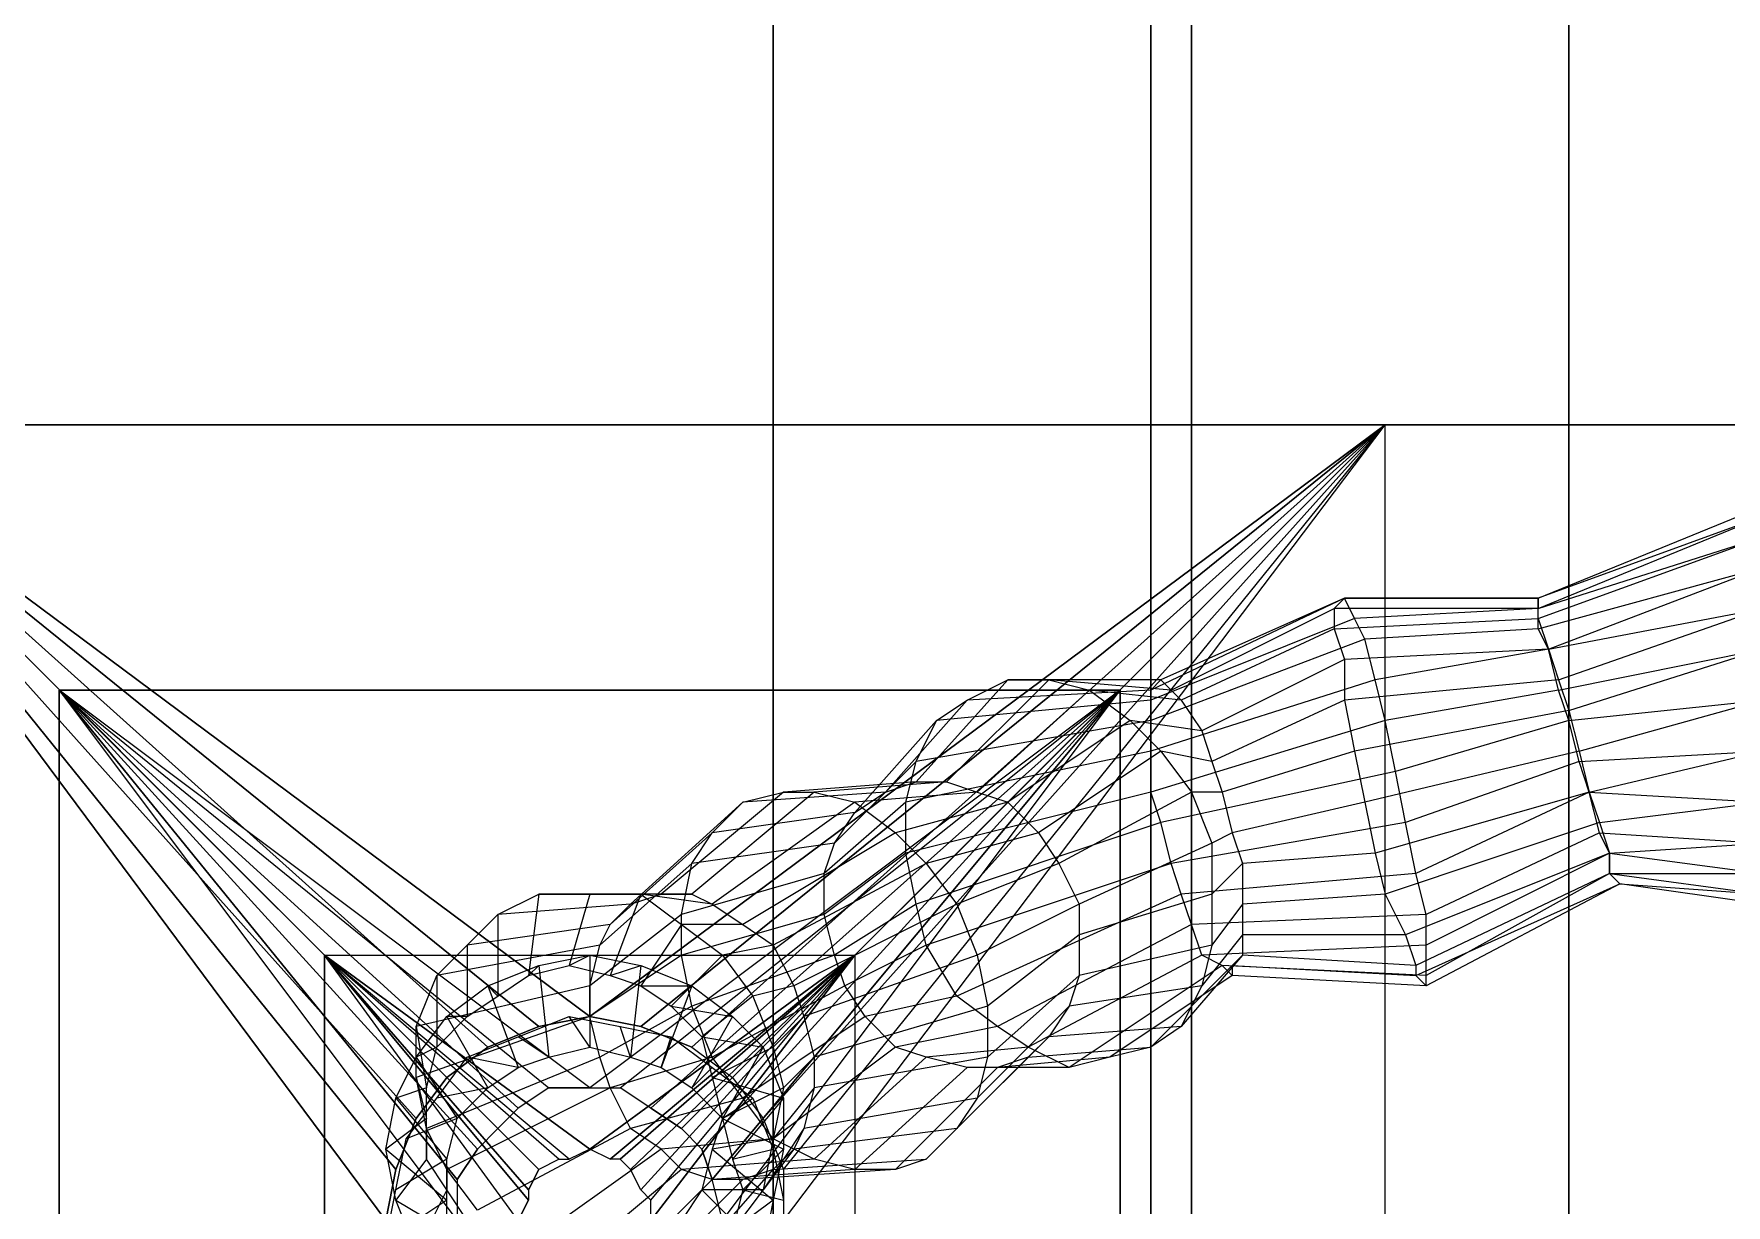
# Model space of a CAD drawing. Header units: metres. Extents: x 114 to 218, y 8 to 180.
# Drawn here: x 140.079 to 142.631, y 100.922 to 102.688 of the extents above; entities that cross this region are included whole.
import ezdxf

# ---------------------------------------------------------------- set-up
doc = ezdxf.new("R2010")
doc.units = ezdxf.units.M
doc.header["$MEASUREMENT"] = 0
for name, color, linetype in [('E-LIGHT', 7, 'Continuous'), ('E-LIGHT-CLRANCE', 7, 'Continuous'), ('M-SA2S-ADist', 7, 'Continuous'), ('M-SA2S-Flex', 7, 'Continuous'), ('S-3D-BEAM', 7, 'Continuous')]:
    doc.layers.add(name, color=color, linetype=linetype)

msp = doc.modelspace()

# ---------------------------------------------------------------- linework, layer by layer
at = {"layer": 'E-LIGHT', "color": 5, "true_color": 0x0000ff}
msp.add_lwpolyline([(144.5164, 102.0987), (139.7173, 102.0987), (144.5164, 102.0987)], dxfattribs=at)
at = {"layer": 'E-LIGHT-CLRANCE', "color": 150, "true_color": 0x007fff}
msp.add_lwpolyline([(144.5164, 102.0987), (139.7173, 102.0987), (144.5164, 102.0987)], dxfattribs=at)
at = {"layer": 'M-SA2S-ADist', "color": 3, "true_color": 0x00ff00}
for points in [[(142.1169, 102.0987), (139.7173, 102.0987), (139.7173, 99.6992), (142.1169, 99.6992), (142.1169, 102.0987), (139.7173, 102.0987), (139.7173, 99.6992), (142.1169, 99.6992), (142.1169, 102.0987)], [(142.1169, 99.6992), (141.2093, 100.899), (142.1169, 102.0987), (140.9171, 101.2066), (139.7173, 102.0987), (140.6095, 100.899), (139.7173, 99.6992), (140.9171, 100.6067), (142.1169, 99.6992)], [(140.6248, 100.9759), (140.6095, 100.899), (139.7173, 102.0987), (140.9171, 101.2066), (140.8402, 101.1912)], [(140.8402, 101.1912), (139.7173, 102.0987), (140.6248, 100.9759)], [(140.6556, 101.0528), (140.6248, 100.9759), (139.7173, 102.0987), (140.8402, 101.1912), (140.7633, 101.1605)], [(140.7633, 101.1605), (139.7173, 102.0987), (140.7017, 101.1143)], [(140.6556, 101.0528), (139.7173, 102.0987)], [(140.7017, 101.1143), (139.7173, 102.0987), (140.7633, 101.1605), (140.7017, 101.1143), (140.6556, 101.0528), (139.7173, 102.0987)], [(140.994, 101.1912), (140.9171, 101.2066), (142.1169, 102.0987)], [(141.2093, 100.9759), (142.1169, 102.0987), (140.994, 101.1912)], [(141.0709, 101.1605), (140.994, 101.1912), (142.1169, 102.0987)], [(141.0709, 101.1605), (142.1169, 102.0987)], [(141.0709, 101.1605), (141.1324, 101.1143), (142.1169, 102.0987), (141.0709, 101.1605)], [(141.1786, 101.0528), (142.1169, 102.0987), (141.1324, 101.1143)], [(141.1324, 101.1143), (141.1786, 101.0528), (142.1169, 102.0987)], [(141.1786, 101.0528), (141.2093, 100.9759), (142.1169, 102.0987)], [(141.2093, 100.9759), (141.2093, 100.899), (142.1169, 102.0987)], [(142.1169, 102.0987), (142.1169, 102.0987)], [(142.1169, 102.0987), (142.1169, 102.0987)], [(141.7169, 100.0991), (141.7169, 101.6988), (140.1172, 101.6988), (140.1172, 100.0991), (141.7169, 100.0991)], [(140.1172, 101.6988), (141.7169, 101.6988), (141.7169, 100.0991), (140.1172, 100.0991), (140.1172, 101.6988)], [(140.9171, 101.0989), (140.9632, 101.0989), (141.7169, 101.6988), (140.9171, 101.0989), (140.1172, 101.6988), (140.7171, 100.899), (140.1172, 100.0991), (140.9171, 100.699), (141.7169, 100.0991), (141.1171, 100.899), (141.7169, 101.6988), (140.9171, 101.0989), (140.1172, 101.6988), (140.7171, 100.899), (140.1172, 100.0991), (140.9171, 100.699), (141.7169, 100.0991), (141.1171, 100.899), (141.7169, 101.6988), (141.0094, 101.0682), (140.9632, 101.0989)], [(140.7171, 100.9605), (140.7479, 101.0066), (140.1172, 101.6988), (140.7171, 100.9605), (140.7171, 100.899), (140.7171, 100.8528)], [(140.7786, 101.0374), (140.8094, 101.0682), (140.1172, 101.6988), (140.7786, 101.0374), (140.7479, 101.0066)], [(140.1172, 101.6988), (140.8555, 101.0989), (140.8094, 101.0682)], [(140.7786, 101.0374), (140.7479, 101.0066), (140.1172, 101.6988), (140.8555, 101.0989), (140.8094, 101.0682), (140.1172, 101.6988), (140.7786, 101.0374), (140.8094, 101.0682)], [(140.7479, 101.0066), (140.7171, 100.9605), (140.1172, 101.6988)], [(140.1172, 101.6988), (140.1172, 101.6988)], [(140.1172, 101.6988), (140.1172, 101.6988)], [(141.0094, 101.0682), (140.9632, 101.0989), (141.7169, 101.6988)], [(141.0555, 101.0374), (141.0863, 101.0066), (141.7169, 101.6988), (141.0555, 101.0374), (141.0094, 101.0682)], [(141.0863, 101.0066), (141.0555, 101.0374), (141.7169, 101.6988), (141.0094, 101.0682), (141.0555, 101.0374)], [(141.7169, 101.6988), (141.1017, 100.9605), (141.0863, 101.0066)], [(141.1017, 100.8528), (141.1171, 100.899), (141.1017, 100.9605), (141.7169, 101.6988), (141.0863, 101.0066), (141.1017, 100.9605)], [(141.7169, 101.6988), (141.7169, 101.6988)], [(141.7169, 101.6988), (141.7169, 101.6988)], [(140.8402, 100.9759), (140.8248, 100.9451), (140.5172, 101.2989), (140.8248, 100.9297)], [(140.8709, 100.9913), (140.8402, 100.9759), (140.5172, 101.2989), (140.8709, 100.9913), (140.8863, 100.9913)], [(140.9632, 100.9913), (140.9478, 100.9913), (140.9171, 101.0066), (140.8863, 100.9913), (140.5172, 101.2989)], [(140.9632, 100.8221), (141.317, 100.499), (140.9478, 100.8067), (140.9632, 100.8221), (140.9786, 100.8374), (141.317, 100.499), (140.9171, 100.8067), (140.5172, 100.499), (140.8094, 100.899), (140.5172, 101.2989), (140.9171, 101.0066), (141.317, 101.2989), (141.0094, 100.899), (141.317, 100.499)], [(140.5172, 101.2989), (141.317, 101.2989), (141.317, 100.499), (140.5172, 100.499), (140.5172, 101.2989), (140.5172, 100.499), (140.8094, 100.899), (140.5172, 101.2989)], [(140.8248, 100.9451), (140.8248, 100.9297), (140.5172, 101.2989)], [(140.9478, 100.9913), (140.9171, 101.0066), (140.8863, 100.9913), (140.5172, 101.2989), (140.8709, 100.9913), (140.8863, 100.9913)], [(140.8709, 100.9913), (140.8402, 100.9759), (140.5172, 101.2989), (140.8248, 100.9451), (140.8402, 100.9759)], [(141.317, 101.2989), (140.9171, 101.0066), (140.5172, 101.2989), (141.317, 101.2989)], [(140.5172, 101.2989), (140.5172, 101.2989)], [(140.5172, 101.2989), (140.5172, 101.2989)], [(140.9786, 100.9759), (140.9632, 100.9913), (141.317, 101.2989), (140.9478, 100.9913)], [(140.9632, 100.9913), (140.9478, 100.9913), (141.317, 101.2989)], [(140.994, 100.9451), (140.9786, 100.9759), (141.317, 101.2989), (140.9632, 100.9913), (140.9786, 100.9759)], [(140.994, 100.9451), (140.9786, 100.9759), (141.317, 101.2989), (140.994, 100.9451), (141.0094, 100.9297)], [(140.994, 100.8528), (141.0094, 100.8836), (141.0094, 100.899), (141.0094, 100.9297), (141.317, 101.2989)], [(141.0094, 100.8836), (141.0094, 100.899), (141.0094, 100.9297), (141.317, 101.2989), (140.994, 100.9451), (141.0094, 100.9297)], [(141.317, 100.499), (141.0094, 100.899), (141.317, 101.2989), (141.317, 100.499)], [(141.317, 101.2989), (141.317, 101.2989)], [(141.317, 101.2989), (141.317, 101.2989)], [(140.9171, 100.6067), (140.9171, 100.6067), (140.8402, 100.6067), (140.7633, 100.6375), (140.7017, 100.6836), (140.6556, 100.7451), (140.6248, 100.8221), (140.6095, 100.899), (140.6248, 100.9759), (140.6556, 101.0528), (140.7017, 101.1143), (140.7633, 101.1605), (140.8402, 101.1912), (140.9171, 101.2066), (140.994, 101.1912), (141.0709, 101.1605), (141.1324, 101.1143), (141.1786, 101.0528), (141.2093, 100.9759), (141.2093, 100.899), (141.2093, 100.8221), (141.1786, 100.7451), (141.1324, 100.6836), (141.0709, 100.6375)], [(140.6095, 100.899), (140.6248, 100.9759), (140.6556, 101.0528), (140.7017, 101.1143), (140.7633, 101.1605), (140.8402, 101.1912), (140.9171, 101.2066), (140.994, 101.1912), (141.0709, 101.1605), (141.1324, 101.1143), (141.1786, 101.0528), (141.2093, 100.9759), (141.2093, 100.899)], [(140.9171, 101.2066), (140.9171, 101.2066)], [(140.9171, 101.2066), (140.9171, 101.2066)], [(140.9171, 101.2066), (140.9171, 101.2066)], [(140.8402, 101.1912), (140.8402, 101.1912)], [(140.8402, 101.1912), (140.8402, 101.1912)], [(140.8402, 101.1912), (140.8402, 101.1912)], [(140.994, 101.1912), (140.994, 101.1912)], [(140.994, 101.1912), (140.994, 101.1912)], [(140.994, 101.1912), (140.994, 101.1912)], [(140.7633, 101.1605), (140.7633, 101.1605)], [(140.7633, 101.1605), (140.7633, 101.1605)], [(140.7633, 101.1605), (140.7633, 101.1605)], [(141.0709, 101.1605), (141.0709, 101.1605)], [(141.0709, 101.1605), (141.0709, 101.1605)], [(141.0709, 101.1605), (141.0709, 101.1605)], [(140.7017, 101.1143), (140.7017, 101.1143)], [(140.7017, 101.1143), (140.7017, 101.1143)], [(140.7017, 101.1143), (140.7017, 101.1143)], [(140.9171, 101.0989), (140.8555, 101.0989), (140.9171, 101.0989)], [(140.8555, 101.0989), (140.8555, 101.0989)], [(140.9171, 101.0989), (140.9632, 101.0989)], [(140.9171, 101.0989), (140.9171, 101.0989)], [(140.9171, 101.0989), (140.9171, 101.0989)], [(140.9632, 101.0989), (140.9632, 101.0989)], [(140.9632, 101.0989), (140.9632, 101.0989)], [(141.1324, 101.1143), (141.1324, 101.1143)], [(141.1324, 101.1143), (141.1324, 101.1143)], [(141.1324, 101.1143), (141.1324, 101.1143)], [(140.8094, 101.0682), (140.8094, 101.0682)], [(140.8094, 101.0682), (140.8094, 101.0682)], [(141.0094, 101.0682), (141.0094, 101.0682)], [(141.0094, 101.0682), (141.0094, 101.0682)], [(140.6556, 101.0528), (140.6556, 101.0528)], [(140.6556, 101.0528), (140.6556, 101.0528)], [(140.6556, 101.0528), (140.6556, 101.0528)], [(141.1786, 101.0528), (141.1786, 101.0528)], [(141.1786, 101.0528), (141.1786, 101.0528)], [(141.1786, 101.0528), (141.1786, 101.0528)], [(140.7786, 101.0374), (140.7786, 101.0374)], [(140.7786, 101.0374), (140.7786, 101.0374)], [(141.0555, 101.0374), (141.0555, 101.0374)], [(141.0555, 101.0374), (141.0555, 101.0374)], [(140.7479, 101.0066), (140.7479, 101.0066)], [(140.7479, 101.0066), (140.7479, 101.0066)], [(140.9171, 101.0066), (140.9171, 101.0066)], [(140.9171, 101.0066), (140.9171, 101.0066)], [(141.0863, 101.0066), (141.0863, 101.0066)], [(141.0863, 101.0066), (141.0863, 101.0066)], [(140.6248, 100.9759), (140.6248, 100.9759)], [(140.6248, 100.9759), (140.6248, 100.9759)], [(140.6248, 100.9759), (140.6248, 100.9759)], [(140.8402, 100.9759), (140.8402, 100.9759)], [(140.8402, 100.9759), (140.8402, 100.9759)], [(140.8709, 100.9913), (140.8709, 100.9913)], [(140.8709, 100.9913), (140.8709, 100.9913)], [(140.8863, 100.9913), (140.8863, 100.9913)], [(140.8863, 100.9913), (140.8863, 100.9913)], [(140.9478, 100.9913), (140.9478, 100.9913)], [(140.9478, 100.9913), (140.9478, 100.9913)], [(140.9632, 100.9913), (140.9632, 100.9913)], [(140.9632, 100.9913), (140.9632, 100.9913)], [(140.9786, 100.9759), (140.9786, 100.9759)], [(140.9786, 100.9759), (140.9786, 100.9759)], [(141.2093, 100.9759), (141.2093, 100.9759)], [(141.2093, 100.9759), (141.2093, 100.9759)], [(141.2093, 100.9759), (141.2093, 100.9759)], [(140.7171, 100.9605), (140.7171, 100.899), (140.7171, 100.8528), (140.1172, 100.0991), (140.7479, 100.8067), (140.7171, 100.8528)], [(140.8248, 100.9451), (140.8248, 100.9297), (140.8094, 100.899), (140.8248, 100.8836), (140.5172, 100.499)], [(140.7171, 100.9605), (140.7171, 100.9605)], [(140.7171, 100.9605), (140.7171, 100.9605)], [(140.8248, 100.9451), (140.8248, 100.9451)], [(140.8248, 100.9451), (140.8248, 100.9451)], [(140.994, 100.9451), (140.994, 100.9451)], [(140.994, 100.9451), (140.994, 100.9451)], [(141.1017, 100.8528), (141.0863, 100.8067), (141.7169, 100.0991), (141.1017, 100.8528), (141.1171, 100.899), (141.1017, 100.9605)], [(141.1017, 100.9605), (141.1017, 100.9605)], [(141.1017, 100.9605), (141.1017, 100.9605)], [(140.8248, 100.8528), (140.8248, 100.8836), (140.8094, 100.899), (140.8248, 100.9297)], [(140.8248, 100.9297), (140.8248, 100.9297)], [(140.8248, 100.9297), (140.8248, 100.9297)], [(141.0094, 100.9297), (141.0094, 100.9297)], [(141.0094, 100.9297), (141.0094, 100.9297)]]:
    msp.add_lwpolyline(points, dxfattribs=at)
at = {"layer": 'M-SA2S-Flex', "color": 5, "true_color": 0x0000ff}
for points in [[(142.3476, 101.8219), (142.686, 101.9603), (142.3476, 101.8373), (142.686, 101.9757)], [(142.3476, 101.8219), (142.686, 101.9295)], [(142.3476, 101.8065), (142.686, 101.9295)], [(142.3476, 101.7911), (142.686, 101.8834)], [(142.363, 101.7603), (142.686, 101.8834)], [(142.0707, 101.8065), (142.0553, 101.8373), (141.7631, 101.6988)], [(141.7938, 101.6988), (142.0399, 101.8219), (142.0553, 101.8373), (141.7785, 101.7142)], [(142.0399, 101.7911), (142.3476, 101.8065), (142.3476, 101.8219), (142.3476, 101.8373), (142.0553, 101.8373), (142.3476, 101.8373), (142.3476, 101.8219), (142.0399, 101.8219)], [(142.0553, 101.8373), (142.0553, 101.8373)], [(142.3476, 101.8373), (142.3476, 101.8373)], [(142.3476, 101.8373), (142.3476, 101.8373)], [(142.0399, 101.8219), (142.0399, 101.7911), (141.8092, 101.6834)], [(142.0399, 101.8219), (142.0399, 101.8219)], [(142.3476, 101.7911), (142.3476, 101.8219), (142.0707, 101.8065)], [(142.3476, 101.8219), (142.3476, 101.8219)], [(142.3476, 101.8219), (142.3476, 101.8219)], [(142.363, 101.7603), (142.686, 101.8219)], [(142.3783, 101.7142), (142.686, 101.8219)], [(142.0861, 101.7757), (142.0707, 101.8065), (141.7631, 101.6834)], [(142.0399, 101.7911), (142.0553, 101.745), (141.84, 101.6373)], [(142.0399, 101.7911), (142.0399, 101.7911)], [(142.3476, 101.8065), (142.363, 101.7603), (142.0553, 101.745)], [(142.0707, 101.8065), (142.0707, 101.8065)], [(142.363, 101.7603), (142.3476, 101.7911), (142.0861, 101.7757)], [(142.3476, 101.8065), (142.3476, 101.8065)], [(142.3476, 101.7911), (142.3476, 101.7911)], [(142.1015, 101.7142), (142.0861, 101.7757), (141.7631, 101.6527)], [(142.363, 101.7603), (142.3783, 101.7142), (142.0553, 101.6834)], [(142.0861, 101.7757), (142.0861, 101.7757)], [(142.3783, 101.6988), (142.363, 101.7603), (142.1015, 101.7142)], [(142.363, 101.7603), (142.363, 101.7603)], [(142.363, 101.7603), (142.363, 101.7603)], [(142.3783, 101.6988), (142.686, 101.7603)], [(142.3937, 101.6681), (142.686, 101.7603)], [(142.0553, 101.745), (142.0553, 101.6834), (141.8554, 101.5911)], [(142.0553, 101.745), (142.0553, 101.745)], [(141.4862, 101.6834), (141.5477, 101.7142), (141.4093, 101.5604)], [(141.5477, 101.7142), (141.6093, 101.7142), (141.4554, 101.5604)], [(141.6093, 101.7142), (141.6708, 101.6988), (141.5016, 101.545)], [(141.7631, 101.6988), (141.7785, 101.7142), (141.5477, 101.7142)], [(141.5477, 101.7142), (141.5477, 101.7142)], [(141.7785, 101.7142), (141.7938, 101.6988), (141.6093, 101.7142)], [(141.6093, 101.7142), (141.6093, 101.7142)], [(142.1169, 101.6527), (142.1015, 101.7142), (141.7631, 101.6065)], [(141.7785, 101.7142), (141.7785, 101.7142)], [(142.3783, 101.7142), (142.3937, 101.6681), (142.0707, 101.6065)], [(142.1015, 101.7142), (142.1015, 101.7142)], [(142.3783, 101.7142), (142.3783, 101.7142)], [(141.4401, 101.6527), (141.4862, 101.6834), (141.3632, 101.545)], [(141.7631, 101.6527), (141.7631, 101.6834), (141.4401, 101.6527)], [(141.7631, 101.6834), (141.7631, 101.6988), (141.4862, 101.6834)], [(141.4862, 101.6834), (141.4862, 101.6834)], [(141.6708, 101.6988), (141.7323, 101.6527), (141.5477, 101.5296)], [(141.7938, 101.6988), (141.8092, 101.6834), (141.6708, 101.6988)], [(141.6708, 101.6988), (141.6708, 101.6988)], [(141.8092, 101.6834), (141.84, 101.6373), (141.7323, 101.6527)], [(141.7631, 101.6988), (141.7631, 101.6988)], [(141.7631, 101.6834), (141.7631, 101.6834)], [(141.7938, 101.6988), (141.7938, 101.6988)], [(141.8092, 101.6834), (141.8092, 101.6834)], [(142.0553, 101.6834), (142.0707, 101.6065), (141.8707, 101.545)], [(142.0553, 101.6834), (142.0553, 101.6834)], [(142.3937, 101.6527), (142.3783, 101.6988), (142.1169, 101.6527)], [(142.3783, 101.6988), (142.3783, 101.6988)], [(142.3937, 101.6527), (142.686, 101.6834)], [(142.4091, 101.6065), (142.686, 101.6834)], [(142.3937, 101.6681), (142.4091, 101.6065), (142.0861, 101.5296)], [(142.3937, 101.6681), (142.3937, 101.6681)], [(141.4093, 101.5911), (141.4401, 101.6527), (141.317, 101.5142)], [(141.7631, 101.6065), (141.7631, 101.6527), (141.4093, 101.5911)], [(141.4401, 101.6527), (141.4401, 101.6527)], [(141.7323, 101.6527), (141.7785, 101.6065), (141.5939, 101.4835)], [(141.7323, 101.6527), (141.7323, 101.6527)], [(142.1322, 101.5758), (142.1169, 101.6527), (141.7631, 101.545)], [(141.7631, 101.6527), (141.7631, 101.6527)], [(141.84, 101.6373), (141.8554, 101.5911), (141.7785, 101.6065)], [(141.84, 101.6373), (141.84, 101.6373)], [(142.1169, 101.6527), (142.1169, 101.6527)], [(142.4091, 101.5911), (142.3937, 101.6527), (142.1322, 101.5758)], [(142.3937, 101.6527), (142.3937, 101.6527)], [(141.7631, 101.545), (141.7631, 101.6065), (141.3939, 101.5296)], [(141.7785, 101.6065), (141.8246, 101.545), (141.6246, 101.4373)], [(141.7631, 101.6065), (141.7631, 101.6065)], [(141.7785, 101.6065), (141.7785, 101.6065)], [(142.0707, 101.6065), (142.0861, 101.5296), (141.8861, 101.4835)], [(142.0707, 101.6065), (142.0707, 101.6065)], [(142.4091, 101.6065), (142.4245, 101.545), (142.1015, 101.4527)], [(142.4091, 101.5911), (142.686, 101.6065)], [(142.4091, 101.6065), (142.4091, 101.6065)], [(142.4245, 101.545), (142.686, 101.6065)], [(141.3939, 101.5296), (141.4093, 101.5911), (141.2862, 101.4681)], [(141.4093, 101.5911), (141.4093, 101.5911)], [(141.8554, 101.5911), (141.8707, 101.545), (141.8246, 101.545)], [(141.8554, 101.5911), (141.8554, 101.5911)], [(142.4245, 101.545), (142.4091, 101.5911), (142.1476, 101.4989)], [(142.4091, 101.5911), (142.4091, 101.5911)], [(141.3632, 101.545), (141.4093, 101.5604), (141.2093, 101.545)], [(141.4093, 101.5604), (141.4554, 101.5604), (141.2555, 101.545)], [(141.4554, 101.5604), (141.5016, 101.545), (141.317, 101.5296)], [(141.4093, 101.5604), (141.4093, 101.5604)], [(141.4554, 101.5604), (141.4554, 101.5604)], [(142.1476, 101.4989), (142.1322, 101.5758), (141.7785, 101.4989)], [(142.1322, 101.5758), (142.1322, 101.5758)], [(141.1017, 101.4835), (141.1478, 101.5296), (140.9786, 101.3758)], [(141.1478, 101.5296), (141.2093, 101.545), (141.0247, 101.3912)], [(141.2093, 101.545), (141.2555, 101.545), (141.0709, 101.3912)], [(141.2555, 101.545), (141.317, 101.5296), (141.1017, 101.3758)], [(141.317, 101.5142), (141.3632, 101.545), (141.1478, 101.5296)], [(141.317, 101.5296), (141.3785, 101.4835), (141.1478, 101.345)], [(141.1478, 101.5296), (141.1478, 101.5296)], [(141.2093, 101.545), (141.2093, 101.545)], [(141.2555, 101.545), (141.2555, 101.545)], [(141.3939, 101.4527), (141.3939, 101.5296), (141.2709, 101.422)], [(141.317, 101.5296), (141.317, 101.5296)], [(141.3632, 101.545), (141.3632, 101.545)], [(141.5016, 101.545), (141.5477, 101.5296), (141.3785, 101.4835)], [(141.7785, 101.4989), (141.7631, 101.545), (141.3939, 101.4527)], [(141.3939, 101.5296), (141.3939, 101.5296)], [(141.5477, 101.5296), (141.5939, 101.4835), (141.4247, 101.4373)], [(141.5016, 101.545), (141.5016, 101.545)], [(141.5477, 101.5296), (141.5477, 101.5296)], [(141.8246, 101.545), (141.8554, 101.4681), (141.6554, 101.3758)], [(141.7631, 101.545), (141.7631, 101.545)], [(141.8246, 101.545), (141.8246, 101.545)], [(141.8707, 101.545), (141.8861, 101.4835), (141.8554, 101.4681)], [(141.8707, 101.545), (141.8707, 101.545)], [(142.0861, 101.5296), (142.1015, 101.4527), (141.9015, 101.4373)], [(142.0861, 101.5296), (142.0861, 101.5296)], [(142.4245, 101.545), (142.4399, 101.4989), (142.1169, 101.3912)], [(142.4399, 101.4835), (142.4245, 101.545), (142.163, 101.422)], [(142.4245, 101.545), (142.686, 101.5296)], [(142.4245, 101.545), (142.4245, 101.545)], [(142.4245, 101.545), (142.4245, 101.545)], [(142.4399, 101.4989), (142.686, 101.5296)], [(141.2862, 101.4681), (141.317, 101.5142), (141.1017, 101.4835)], [(141.317, 101.5142), (141.317, 101.5142)], [(141.0709, 101.4373), (141.1017, 101.4835), (140.9478, 101.345)], [(141.1017, 101.4835), (141.1017, 101.4835)], [(141.3785, 101.4835), (141.4247, 101.4373), (141.194, 101.3143)], [(141.3785, 101.4835), (141.3785, 101.4835)], [(141.7938, 101.4373), (141.7785, 101.4989), (141.4093, 101.3758)], [(141.5939, 101.4835), (141.6246, 101.4373), (141.4708, 101.3758)], [(141.5939, 101.4835), (141.5939, 101.4835)], [(141.7785, 101.4989), (141.7785, 101.4989)], [(142.163, 101.422), (142.1476, 101.4989), (141.7938, 101.4373)], [(141.8861, 101.4835), (141.9015, 101.4373), (141.8554, 101.3912)], [(141.8861, 101.4835), (141.8861, 101.4835)], [(142.4399, 101.4989), (142.4552, 101.4527), (142.1476, 101.3297)], [(142.1476, 101.4989), (142.1476, 101.4989)], [(142.4552, 101.4527), (142.4399, 101.4835), (142.1784, 101.3604)], [(142.4399, 101.4989), (142.4399, 101.4989)], [(142.4399, 101.4835), (142.686, 101.4681)], [(142.4399, 101.4835), (142.4399, 101.4835)], [(141.2709, 101.422), (141.2862, 101.4681), (141.0709, 101.4373)], [(141.4093, 101.3758), (141.3939, 101.4527), (141.2709, 101.3604)], [(141.2862, 101.4681), (141.2862, 101.4681)], [(141.3939, 101.4527), (141.3939, 101.4527)], [(141.8554, 101.4681), (141.8554, 101.3912), (141.6554, 101.3297)], [(141.8554, 101.4681), (141.8554, 101.4681)], [(142.1015, 101.4527), (142.1169, 101.3912), (141.9015, 101.3758)], [(142.1015, 101.4527), (142.1015, 101.4527)], [(142.4552, 101.4527), (142.4552, 101.422), (142.163, 101.2835)], [(142.4552, 101.422), (142.4552, 101.4527), (142.1784, 101.3143)], [(142.4552, 101.4527), (142.686, 101.4681)], [(142.4552, 101.4527), (142.686, 101.422)], [(142.4552, 101.4527), (142.4552, 101.4527)], [(142.4552, 101.4527), (142.4552, 101.4527)], [(141.0555, 101.3604), (141.0709, 101.4373), (140.9325, 101.3143)], [(141.0709, 101.4373), (141.0709, 101.4373)], [(141.4247, 101.4373), (141.4708, 101.3758), (141.2247, 101.2527)], [(141.8092, 101.3912), (141.7938, 101.4373), (141.4247, 101.3143)], [(141.4247, 101.4373), (141.4247, 101.4373)], [(141.6246, 101.4373), (141.6554, 101.3758), (141.5016, 101.2989)], [(141.6246, 101.4373), (141.6246, 101.4373)], [(141.7938, 101.4373), (141.7938, 101.4373)], [(141.9015, 101.4373), (141.9015, 101.3758), (141.8554, 101.3143)], [(141.9015, 101.4373), (141.9015, 101.4373)], [(141.2709, 101.3604), (141.2709, 101.422), (141.0555, 101.3604)], [(141.2709, 101.422), (141.2709, 101.422)], [(142.1784, 101.3604), (142.163, 101.422), (141.8092, 101.3912)], [(142.163, 101.422), (142.163, 101.422)], [(142.163, 101.2681), (142.4706, 101.4066)], [(142.4706, 101.4066), (142.4552, 101.422), (142.1784, 101.2681)], [(142.4552, 101.422), (142.4706, 101.4066), (142.1784, 101.2527)], [(142.4552, 101.422), (142.686, 101.3912)], [(142.4552, 101.422), (142.686, 101.422)], [(142.4552, 101.422), (142.4552, 101.422)], [(142.4552, 101.422), (142.4552, 101.422)], [(142.686, 101.3758), (142.4706, 101.4066), (142.686, 101.3912)], [(142.4706, 101.4066), (142.4706, 101.4066)], [(142.4706, 101.4066), (142.4706, 101.4066)], [(140.7786, 101.3604), (140.8402, 101.3912), (140.8248, 101.2681)], [(140.9478, 101.345), (140.9786, 101.3758), (140.7786, 101.3604)], [(140.9786, 101.3758), (141.0247, 101.3912), (140.8402, 101.3912)], [(140.8402, 101.3912), (140.9171, 101.3912), (140.8863, 101.2835)], [(140.8402, 101.3912), (140.8402, 101.3912)], [(141.0247, 101.3912), (141.0709, 101.3912), (140.9171, 101.3912)], [(140.9171, 101.3912), (140.994, 101.3912), (140.9478, 101.2681)], [(140.9171, 101.3912), (140.9171, 101.3912)], [(140.9786, 101.3758), (140.9786, 101.3758)], [(141.0709, 101.3912), (141.1017, 101.3758), (140.994, 101.3912)], [(140.994, 101.3912), (141.0555, 101.345), (140.994, 101.2527)], [(140.994, 101.3912), (140.994, 101.3912)], [(141.0247, 101.3912), (141.0247, 101.3912)], [(141.1017, 101.3758), (141.1478, 101.345), (141.0555, 101.345)], [(141.0709, 101.3912), (141.0709, 101.3912)], [(141.1017, 101.3758), (141.1017, 101.3758)], [(141.4708, 101.3758), (141.5016, 101.2989), (141.2401, 101.2066)], [(141.4247, 101.3143), (141.4093, 101.3758), (141.2862, 101.2989)], [(141.4093, 101.3758), (141.4093, 101.3758)], [(141.8246, 101.345), (141.8092, 101.3912), (141.4708, 101.2374)], [(141.4708, 101.3758), (141.4708, 101.3758)], [(141.6554, 101.3758), (141.6554, 101.3297), (141.517, 101.222)], [(141.8554, 101.3912), (141.8554, 101.3143), (141.6554, 101.2681)], [(141.6554, 101.3758), (141.6554, 101.3758)], [(141.8092, 101.3912), (141.8092, 101.3912)], [(141.9015, 101.3758), (141.9015, 101.3297), (141.84, 101.2527)], [(141.8554, 101.3912), (141.8554, 101.3912)], [(142.1169, 101.3912), (142.1476, 101.3297), (141.9015, 101.3297)], [(141.9015, 101.3758), (141.9015, 101.3758)], [(142.1169, 101.3912), (142.1169, 101.3912)], [(140.7325, 101.3143), (140.7786, 101.3604), (140.7786, 101.2374)], [(140.7786, 101.3604), (140.7786, 101.3604)], [(141.0555, 101.2989), (141.0555, 101.3604), (140.9171, 101.2527)], [(141.2862, 101.2989), (141.2709, 101.3604), (141.0555, 101.2989)], [(141.0555, 101.3604), (141.0555, 101.3604)], [(141.2709, 101.3604), (141.2709, 101.3604)], [(142.1784, 101.3143), (142.1784, 101.3604), (141.8246, 101.345)], [(142.1784, 101.3604), (142.1784, 101.3604)], [(140.9325, 101.3143), (140.9478, 101.345), (140.7325, 101.3143)], [(140.9478, 101.345), (140.9478, 101.345)], [(141.0555, 101.345), (141.1171, 101.2989), (141.0401, 101.222)], [(141.0555, 101.345), (141.0555, 101.345)], [(141.1478, 101.345), (141.194, 101.3143), (141.1171, 101.2989)], [(141.1478, 101.345), (141.1478, 101.345)], [(141.6554, 101.3297), (141.6554, 101.2681), (141.517, 101.1451)], [(141.84, 101.2989), (141.8246, 101.345), (141.5323, 101.1912)], [(141.6554, 101.3297), (141.6554, 101.3297)], [(141.9015, 101.3297), (141.9015, 101.2989), (141.8092, 101.1912)], [(141.8246, 101.345), (141.8246, 101.345)], [(142.1476, 101.3297), (142.163, 101.2835), (141.9015, 101.2989)], [(141.9015, 101.3297), (141.9015, 101.3297)], [(142.1476, 101.3297), (142.1476, 101.3297)], [(140.9171, 101.2527), (140.9325, 101.3143), (140.6864, 101.2681)], [(140.6864, 101.2681), (140.7325, 101.3143), (140.7325, 101.2066)], [(140.7325, 101.3143), (140.7325, 101.3143)], [(140.8248, 101.2681), (140.8863, 101.2835), (140.9171, 101.2989)], [(140.8402, 101.2835), (140.9171, 101.2989), (140.9171, 101.1605)], [(141.0709, 101.222), (141.0555, 101.2989), (140.9171, 101.2066)], [(140.9171, 101.2989), (140.994, 101.2835), (140.9786, 101.1451)], [(140.9171, 101.2989), (140.9171, 101.2989)], [(140.9325, 101.3143), (140.9325, 101.3143)], [(141.0555, 101.2989), (141.0555, 101.2989)], [(141.3016, 101.2527), (141.2862, 101.2989), (141.0709, 101.222)], [(141.1171, 101.2989), (141.1632, 101.2374), (141.0863, 101.1758)], [(141.1171, 101.2989), (141.1171, 101.2989)], [(141.194, 101.3143), (141.2247, 101.2527), (141.1632, 101.2374)], [(141.194, 101.3143), (141.194, 101.3143)], [(141.5016, 101.2989), (141.517, 101.222), (141.2555, 101.1451)], [(141.2862, 101.2989), (141.2862, 101.2989)], [(141.4708, 101.2374), (141.4247, 101.3143), (141.3016, 101.2527)], [(141.4247, 101.3143), (141.4247, 101.3143)], [(141.5016, 101.2989), (141.5016, 101.2989)], [(141.8707, 101.2835), (141.84, 101.2989), (141.5785, 101.1605)], [(141.8554, 101.3143), (141.84, 101.2527), (141.64, 101.222)], [(142.1784, 101.2681), (142.1784, 101.3143), (141.84, 101.2989)], [(141.84, 101.2989), (141.84, 101.2989)], [(141.8554, 101.3143), (141.8554, 101.3143)], [(141.9015, 101.2989), (141.8861, 101.2835)], [(141.9015, 101.2989), (141.9015, 101.2989)], [(142.1784, 101.3143), (142.1784, 101.3143)], [(140.7633, 101.2527), (140.8402, 101.2835), (140.8555, 101.1451)], [(140.7786, 101.2374), (140.8248, 101.2681), (140.8402, 101.2835)], [(140.8402, 101.2835), (140.8402, 101.2835)], [(140.8863, 101.2835), (140.9478, 101.2681), (140.994, 101.2835)], [(140.8863, 101.2835), (140.8863, 101.2835)], [(140.994, 101.2835), (141.0709, 101.2527), (141.0247, 101.1297)], [(140.994, 101.2835), (140.994, 101.2835)], [(141.7631, 101.1605), (141.8861, 101.2835), (141.8861, 101.2681), (141.7016, 101.1451), (141.64, 101.1297), (141.4862, 101.1297)], [(141.8861, 101.2835), (142.163, 101.2681), (142.1784, 101.2527), (141.8861, 101.2681), (141.8707, 101.2835), (141.64, 101.1297)], [(142.1784, 101.2527), (142.1784, 101.2681), (141.8707, 101.2835)], [(141.8707, 101.2835), (141.8707, 101.2835)], [(141.8861, 101.2835), (141.8861, 101.2835)], [(142.163, 101.2835), (142.163, 101.2681)], [(142.163, 101.2835), (142.163, 101.2835)], [(140.6556, 101.1912), (140.6864, 101.2681), (140.6864, 101.1605)], [(140.9171, 101.2066), (140.9171, 101.2527), (140.6556, 101.1912)], [(140.6864, 101.2681), (140.6864, 101.2681)], [(140.7017, 101.2066), (140.7633, 101.2527), (140.8094, 101.1297)], [(140.7325, 101.2066), (140.7786, 101.2374), (140.7633, 101.2527)], [(140.7633, 101.2527), (140.7633, 101.2527)], [(140.8248, 101.2681), (140.8248, 101.2681)], [(140.9171, 101.2527), (140.9171, 101.2527)], [(140.9478, 101.2681), (140.994, 101.2527), (141.0709, 101.2527)], [(140.9478, 101.2681), (140.9478, 101.2681)], [(140.994, 101.2527), (141.0401, 101.222), (141.1324, 101.2066)], [(140.994, 101.2527), (140.994, 101.2527)], [(141.0709, 101.2527), (141.1324, 101.2066), (141.0709, 101.0989)], [(141.0709, 101.2527), (141.0709, 101.2527)], [(141.3324, 101.2066), (141.3016, 101.2527), (141.1017, 101.1451)], [(141.2247, 101.2527), (141.2401, 101.2066), (141.194, 101.1605)], [(141.2247, 101.2527), (141.2247, 101.2527)], [(141.3016, 101.2527), (141.3016, 101.2527)], [(141.6554, 101.2681), (141.64, 101.222), (141.5016, 101.0835)], [(141.84, 101.2527), (141.8092, 101.1912), (141.6093, 101.1758)], [(141.6554, 101.2681), (141.6554, 101.2681)], [(141.84, 101.2527), (141.84, 101.2527)], [(141.8861, 101.2681), (141.8861, 101.2681)], [(142.163, 101.2681), (142.163, 101.2681)], [(142.1784, 101.2681), (142.1784, 101.2681)], [(142.1784, 101.2527), (142.1784, 101.2527)], [(140.7786, 101.2374), (140.7786, 101.2374)], [(141.1017, 101.1451), (141.0709, 101.222), (140.9325, 101.1451)], [(141.0401, 101.222), (141.0863, 101.1758), (141.1786, 101.1605)], [(141.0401, 101.222), (141.0401, 101.222)], [(141.0709, 101.222), (141.0709, 101.222)], [(141.1632, 101.2374), (141.194, 101.1605), (141.1017, 101.1143)], [(141.1632, 101.2374), (141.1632, 101.2374)], [(141.517, 101.222), (141.517, 101.1451), (141.2555, 101.0989)], [(141.5323, 101.1912), (141.4708, 101.2374), (141.3324, 101.2066)], [(141.4708, 101.2374), (141.4708, 101.2374)], [(141.64, 101.222), (141.6093, 101.1758), (141.4708, 101.0374)], [(141.517, 101.222), (141.517, 101.222)], [(141.64, 101.222), (141.64, 101.222)], [(140.6095, 100.8682), (140.6248, 100.9451), (140.6402, 101.022), (140.6864, 101.0835), (140.7325, 101.1451), (140.8094, 101.1758), (140.8863, 101.2066), (140.9632, 101.1912), (141.0401, 101.1758), (141.1017, 101.1297), (141.1632, 101.0835), (141.194, 101.0066), (141.2093, 100.9297), (141.2093, 100.8528)], [(140.9325, 101.1451), (140.9171, 101.2066), (140.6556, 101.1143)], [(140.6556, 101.1451), (140.7017, 101.2066), (140.7633, 101.0989)], [(140.6864, 101.1605), (140.7325, 101.2066), (140.7017, 101.2066)], [(140.7017, 101.2066), (140.7017, 101.2066)], [(140.7325, 101.2066), (140.7325, 101.2066)], [(140.8555, 101.1451), (140.9171, 101.1605), (140.8863, 101.2066)], [(140.8863, 101.2066), (140.8863, 101.2066)], [(140.9171, 101.2066), (140.9171, 101.2066)], [(141.1324, 101.2066), (141.1786, 101.1605), (141.1171, 101.0528)], [(141.1324, 101.2066), (141.1324, 101.2066)], [(141.3785, 101.1605), (141.3324, 101.2066), (141.1478, 101.0835)], [(141.2401, 101.2066), (141.2555, 101.1451), (141.2093, 101.0989)], [(141.2401, 101.2066), (141.2401, 101.2066)], [(141.3324, 101.2066), (141.3324, 101.2066)], [(140.6556, 101.1143), (140.6556, 101.1912), (140.671, 101.0989)], [(140.6556, 101.1912), (140.6556, 101.1912)], [(140.8094, 101.1297), (140.8555, 101.1451), (140.8094, 101.1758)], [(140.8094, 101.1758), (140.8094, 101.1758)], [(140.9171, 101.1605), (140.9786, 101.1451), (140.9632, 101.1912)], [(140.9632, 101.1912), (140.9632, 101.1912)], [(140.9786, 101.1451), (141.0247, 101.1297), (141.0401, 101.1758)], [(141.0401, 101.1758), (141.0401, 101.1758)], [(141.0863, 101.1758), (141.1017, 101.1143), (141.2093, 101.0835)], [(141.0863, 101.1758), (141.0863, 101.1758)], [(141.5785, 101.1605), (141.5323, 101.1912), (141.3785, 101.1605)], [(141.5323, 101.1912), (141.5323, 101.1912)], [(141.6093, 101.1758), (141.5785, 101.1451)], [(141.6093, 101.1758), (141.6093, 101.1758)], [(141.8092, 101.1912), (141.7631, 101.1605)], [(141.8092, 101.1912), (141.8092, 101.1912)], [(140.6248, 101.0835), (140.6556, 101.1451), (140.7171, 101.0528)], [(140.671, 101.0989), (140.6864, 101.1605), (140.6556, 101.1451)], [(140.6556, 101.1451), (140.6556, 101.1451)], [(140.9478, 101.0989), (140.9325, 101.1451), (140.671, 101.0374)], [(140.6864, 101.1605), (140.6864, 101.1605)], [(140.7633, 101.0989), (140.8094, 101.1297), (140.7325, 101.1451)], [(140.7325, 101.1451), (140.7325, 101.1451)], [(140.8555, 101.1451), (140.8555, 101.1451)], [(140.9171, 101.1605), (140.9171, 101.1605)], [(140.9325, 101.1451), (140.9325, 101.1451)], [(141.1478, 101.0835), (141.1017, 101.1451), (140.9478, 101.0989)], [(140.9786, 101.1451), (140.9786, 101.1451)], [(141.4247, 100.9913), (141.5785, 101.1451), (141.5323, 101.1297), (141.3785, 100.9759), (141.317, 100.9759), (141.1017, 100.9605)], [(141.1017, 101.1451), (141.1017, 101.1451)], [(141.194, 101.1605), (141.2093, 101.0989), (141.1171, 101.0528)], [(141.1786, 101.1605), (141.2093, 101.0835), (141.1324, 100.9913)], [(141.1786, 101.1605), (141.1786, 101.1605)], [(141.4247, 101.1451), (141.3785, 101.1605), (141.194, 101.022)], [(141.194, 101.1605), (141.194, 101.1605)], [(141.2555, 101.1451), (141.2555, 101.0989), (141.194, 101.022)], [(141.517, 101.1451), (141.5016, 101.0835), (141.2401, 101.0374)], [(141.4862, 101.1297), (141.4247, 101.1451), (141.2555, 100.9913)], [(141.2555, 101.1451), (141.2555, 101.1451)], [(141.5785, 101.1451), (141.7631, 101.1605), (141.7016, 101.1451), (141.5323, 101.1297), (141.4862, 101.1297), (141.317, 100.9759)], [(141.3785, 101.1605), (141.3785, 101.1605)], [(141.64, 101.1297), (141.5785, 101.1605), (141.4247, 101.1451)], [(141.4247, 101.1451), (141.4247, 101.1451)], [(141.517, 101.1451), (141.517, 101.1451)], [(141.5785, 101.1605), (141.5785, 101.1605)], [(141.5785, 101.1451), (141.5785, 101.1451)], [(141.7016, 101.1451), (141.7016, 101.1451)], [(141.7631, 101.1605), (141.7631, 101.1605)], [(140.8094, 101.1297), (140.8094, 101.1297)], [(141.0247, 101.1297), (141.0709, 101.0989), (141.1017, 101.1297)], [(141.0247, 101.1297), (141.0247, 101.1297)], [(141.1017, 101.1297), (141.1017, 101.1297)], [(141.4862, 101.1297), (141.4862, 101.1297)], [(141.5323, 101.1297), (141.5323, 101.1297)], [(141.64, 101.1297), (141.64, 101.1297)], [(140.671, 101.0528), (140.671, 101.0989), (140.6248, 101.0835)], [(140.671, 101.0374), (140.6556, 101.1143), (140.671, 101.0528)], [(140.6556, 101.1143), (140.6556, 101.1143)], [(140.671, 101.0989), (140.671, 101.0989)], [(140.7171, 101.0528), (140.7633, 101.0989), (140.6864, 101.0835)], [(140.9786, 101.0374), (140.9478, 101.0989), (140.7017, 100.9759)], [(140.7633, 101.0989), (140.7633, 101.0989)], [(140.9478, 101.0989), (140.9478, 101.0989)], [(141.0709, 101.0989), (141.1171, 101.0528), (141.1632, 101.0835)], [(141.0709, 101.0989), (141.0709, 101.0989)], [(141.1017, 101.1143), (141.1171, 101.0528), (141.2093, 101.0066)], [(141.1017, 101.1143), (141.1017, 101.1143)], [(141.2093, 101.0989), (141.194, 101.022), (141.1017, 101.0066)], [(141.2555, 101.0989), (141.2401, 101.0374), (141.1786, 100.9451)], [(141.2093, 101.0989), (141.2093, 101.0989)], [(141.2555, 101.0989), (141.2555, 101.0989)], [(140.6095, 101.0066), (140.6248, 101.0835), (140.7017, 100.9913)], [(140.6248, 101.0835), (140.6248, 101.0835)], [(140.6864, 101.0835), (140.6864, 101.0835)], [(141.194, 101.022), (141.1478, 101.0835), (140.9786, 101.0374)], [(141.2093, 101.0835), (141.2093, 101.0066), (141.1478, 100.9451)], [(141.1478, 101.0835), (141.1478, 101.0835)], [(141.1632, 101.0835), (141.1632, 101.0835)], [(141.2093, 101.0835), (141.2093, 101.0835)], [(141.5016, 101.0835), (141.4708, 101.0374), (141.2247, 101.0066)], [(141.5016, 101.0835), (141.5016, 101.0835)], [(140.671, 100.9913), (140.671, 101.0528), (140.6095, 101.0066)], [(140.7017, 100.9913), (140.7171, 101.0528), (140.6402, 101.022)], [(140.671, 101.0528), (140.671, 101.0528)], [(140.7171, 101.0528), (140.7171, 101.0528)], [(141.1171, 101.0528), (141.1017, 101.0066), (141.194, 100.9297)], [(141.1171, 101.0528), (141.1324, 100.9913), (141.194, 101.0066)], [(141.1171, 101.0528), (141.1171, 101.0528)], [(141.1171, 101.0528), (141.1171, 101.0528)], [(140.6402, 101.022), (140.6402, 101.022)], [(140.7017, 100.9759), (140.671, 101.0374), (140.671, 100.9913)], [(140.671, 101.0374), (140.671, 101.0374)], [(141.0247, 101.0066), (140.9786, 101.0374), (140.7479, 100.9144)], [(140.9786, 101.0374), (140.9786, 101.0374)], [(141.2555, 100.9913), (141.194, 101.022), (141.0247, 101.0066)], [(141.194, 101.022), (141.1786, 100.9451), (141.0863, 100.9451)], [(141.2401, 101.0374), (141.2247, 101.0066), (141.1324, 100.8836)], [(141.194, 101.022), (141.194, 101.022)], [(141.194, 101.022), (141.194, 101.022)], [(141.2401, 101.0374), (141.2401, 101.0374)], [(141.4708, 101.0374), (141.4247, 100.9913)], [(141.4708, 101.0374), (141.4708, 101.0374)], [(140.6248, 100.9297), (140.6095, 101.0066), (140.7017, 100.9297)], [(140.6095, 101.0066), (140.6095, 101.0066)], [(141.0555, 100.9759), (141.0247, 101.0066), (140.8094, 100.8528)], [(141.0247, 101.0066), (141.0247, 101.0066)], [(141.1017, 101.0066), (141.0863, 100.9451), (141.1786, 100.8528)], [(141.1017, 101.0066), (141.1017, 101.0066)], [(141.2093, 101.0066), (141.194, 100.9297), (141.1324, 100.8836)], [(141.2247, 101.0066), (141.194, 100.9759)], [(141.194, 101.0066), (141.194, 101.0066)], [(141.2093, 101.0066), (141.2093, 101.0066)], [(141.2247, 101.0066), (141.2247, 101.0066)], [(140.7017, 100.9451), (140.671, 100.9913), (140.6248, 100.9297)], [(140.7017, 100.9297), (140.7017, 100.9913), (140.6248, 100.9451)], [(140.671, 100.9913), (140.671, 100.9913)], [(140.7017, 100.9913), (140.7017, 100.9913)], [(140.7479, 100.9144), (140.7017, 100.9759), (140.7017, 100.9451)], [(140.7017, 100.9759), (140.7017, 100.9759)], [(141.1017, 100.9605), (141.0555, 100.9759), (140.8709, 100.8221)], [(141.0863, 100.8528), (141.194, 100.9759), (141.1478, 100.9605), (141.0094, 100.8221), (140.9478, 100.8067), (140.9017, 100.8374)], [(141.194, 100.9759), (141.4247, 100.9913), (141.3785, 100.9759), (141.1478, 100.9605), (141.1017, 100.9605), (140.9478, 100.8067)], [(141.317, 100.9759), (141.2555, 100.9913), (141.0555, 100.9759)], [(141.0555, 100.9759), (141.0555, 100.9759)], [(141.1324, 100.9913), (141.1478, 100.9451), (141.2093, 100.9297)], [(141.1324, 100.9913), (141.1324, 100.9913)], [(141.194, 100.9759), (141.194, 100.9759)], [(141.2555, 100.9913), (141.2555, 100.9913)], [(141.317, 100.9759), (141.317, 100.9759)], [(141.3785, 100.9759), (141.3785, 100.9759)], [(141.4247, 100.9913), (141.4247, 100.9913)], [(140.6248, 100.9451), (140.6248, 100.9451)], [(140.7325, 100.899), (140.7017, 100.9451), (140.6556, 100.8528)], [(140.7017, 100.9451), (140.7017, 100.9451)], [(141.1786, 100.9451), (141.1324, 100.8836), (141.0555, 100.899)], [(141.0863, 100.9451), (141.0555, 100.899), (141.1171, 100.7913)], [(141.0863, 100.9451), (141.0863, 100.9451)], [(141.1017, 100.9605), (141.1017, 100.9605)], [(141.1478, 100.9451), (141.1324, 100.8836), (141.2093, 100.8528)], [(141.1478, 100.9605), (141.1478, 100.9605)], [(141.1478, 100.9451), (141.1478, 100.9451)], [(141.1786, 100.9451), (141.1786, 100.9451)], [(140.7017, 100.8836), (140.7017, 100.9297), (140.6095, 100.8682)], [(140.6556, 100.8528), (140.6248, 100.9297), (140.7017, 100.8836)], [(140.6248, 100.9297), (140.6248, 100.9297)], [(140.7017, 100.9297), (140.7017, 100.9297)], [(141.194, 100.9297), (141.1786, 100.8528), (141.1171, 100.8374)], [(141.194, 100.9297), (141.194, 100.9297)], [(141.2093, 100.9297), (141.2093, 100.9297)]]:
    msp.add_lwpolyline(points, dxfattribs=at)
at = {"layer": 'S-3D-BEAM', "color": 4, "true_color": 0x00ffff}
for points in [[(141.194, 107.2209), (142.3937, 107.2209), (142.3937, 107.2209), (142.3937, 79.3184), (141.194, 79.3184), (141.194, 107.2209)], [(141.194, 79.3184), (141.194, 107.2209), (141.194, 79.3184)], [(141.7631, 107.2209), (141.194, 107.2209), (141.194, 107.2209), (141.194, 79.3184), (141.7631, 79.3184), (141.7631, 107.2209)], [(141.194, 107.2209), (141.7631, 107.2209), (141.7631, 107.2209), (141.7631, 79.3184), (141.194, 79.3184), (141.194, 107.2209)], [(141.194, 79.3184), (141.194, 107.2209), (141.194, 79.3184)], [(142.3937, 107.2209), (141.194, 107.2209), (141.194, 107.2209), (141.194, 79.3184), (142.3937, 79.3184), (142.3937, 107.2209)], [(141.8246, 107.2209), (142.3937, 107.2209), (141.8246, 107.2209), (141.8246, 107.2209), (141.8246, 79.3184), (142.3937, 79.3184), (142.3937, 107.2209), (141.194, 107.2209), (141.7631, 107.2209)], [(141.7631, 79.3184), (141.7631, 107.2209), (141.7631, 79.3184)], [(141.8246, 107.2209), (142.3937, 107.2209), (142.3937, 107.2209), (142.3937, 79.3184), (141.8246, 79.3184), (141.8246, 107.2209)], [(141.8246, 79.3184), (141.8246, 107.2209), (141.8246, 79.3184)], [(142.3937, 79.3184), (142.3937, 107.2209), (142.3937, 79.3184)], [(142.3937, 79.3184), (142.3937, 107.2209), (142.3937, 79.3184)]]:
    msp.add_lwpolyline(points, dxfattribs=at)

doc.saveas('drawing.dxf')
